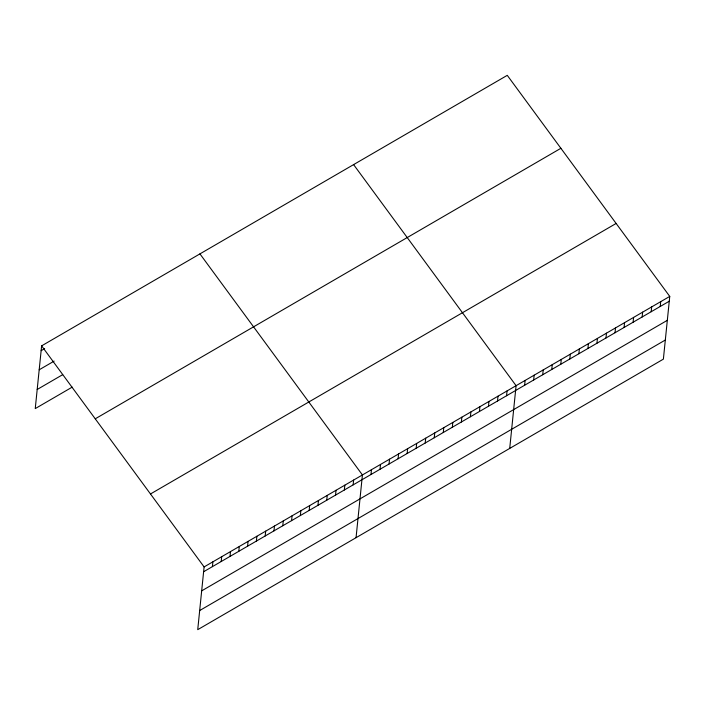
<?xml version="1.0" encoding="UTF-8"?>
<svg xmlns="http://www.w3.org/2000/svg" width="705" height="705" viewBox="0 0 705 705"><rect width="100%" height="100%" fill="white"/><g stroke="black" fill="none" stroke-linecap="round" stroke-linejoin="round"><path stroke-width="1.06" d="M41.621 345.855L204.106 566.926L197.735 629.662L663.379 359.145L669.75 296.408L507.265 75.338L41.621 345.855L35.25 408.592L72.192 387.133M212.408 566.635L212.901 561.814M221.203 561.524L221.696 556.703M229.997 556.412L230.491 551.592M238.801 551.31L239.286 546.481M247.596 546.199L248.081 541.378M256.391 541.087L256.876 536.267M265.186 535.976L265.67 531.156M273.981 530.865L274.465 526.045M282.775 525.754L283.26 520.933M291.57 520.642L292.064 515.822M300.365 515.54L300.859 510.72M309.16 510.429L309.654 505.608M317.955 505.318L318.449 500.497M326.75 500.206L327.243 495.386M335.545 495.095L336.038 490.275M344.34 489.984L344.833 485.163M353.135 484.881L353.628 480.061M356.051 537.686L362.423 474.95L199.938 253.879M370.971 474.518L371.464 469.697M380.013 469.266L380.506 464.445M389.054 464.013L389.539 459.193M398.087 458.761L398.581 453.941M407.129 453.509L407.622 448.688M416.17 448.265L416.655 443.436M425.203 443.013L425.697 438.193M434.245 437.761L434.738 432.94M443.286 432.509L443.771 427.688M452.328 427.256L452.813 422.436M461.361 422.004L461.854 417.184M470.402 416.752L470.896 411.931M479.444 411.5L479.929 406.679M488.477 406.247L488.97 401.427M497.518 401.004L498.012 396.175M506.56 395.752L507.045 390.931M509.715 448.415L516.086 385.679L353.602 164.609M524.635 385.247L525.128 380.427M533.676 379.995L534.161 375.175M542.718 374.743L543.202 369.922M551.751 369.49L552.244 364.67M560.792 364.238L561.286 359.418M569.834 358.986L570.319 354.166M578.867 353.743L579.36 348.913M587.908 348.49L588.402 343.67M596.95 343.238L597.435 338.418M605.992 337.986L606.476 333.165M615.024 332.734L615.518 327.913M624.066 327.481L624.551 322.661M633.108 322.229L633.592 317.409M642.14 316.977L642.634 312.156M651.182 311.725L651.676 306.904M660.224 306.481L660.708 301.661M41.137 350.676L44.653 348.64M39.189 369.79L54.144 361.101M37.189 389.486L62.701 374.663M95.245 418.814L560.889 148.288M150.482 493.976L616.135 223.45M204.106 566.926L669.75 296.408M203.613 571.746L669.257 301.229M201.674 590.861L667.318 320.334M199.674 610.548L665.317 340.03"/></g></svg>
